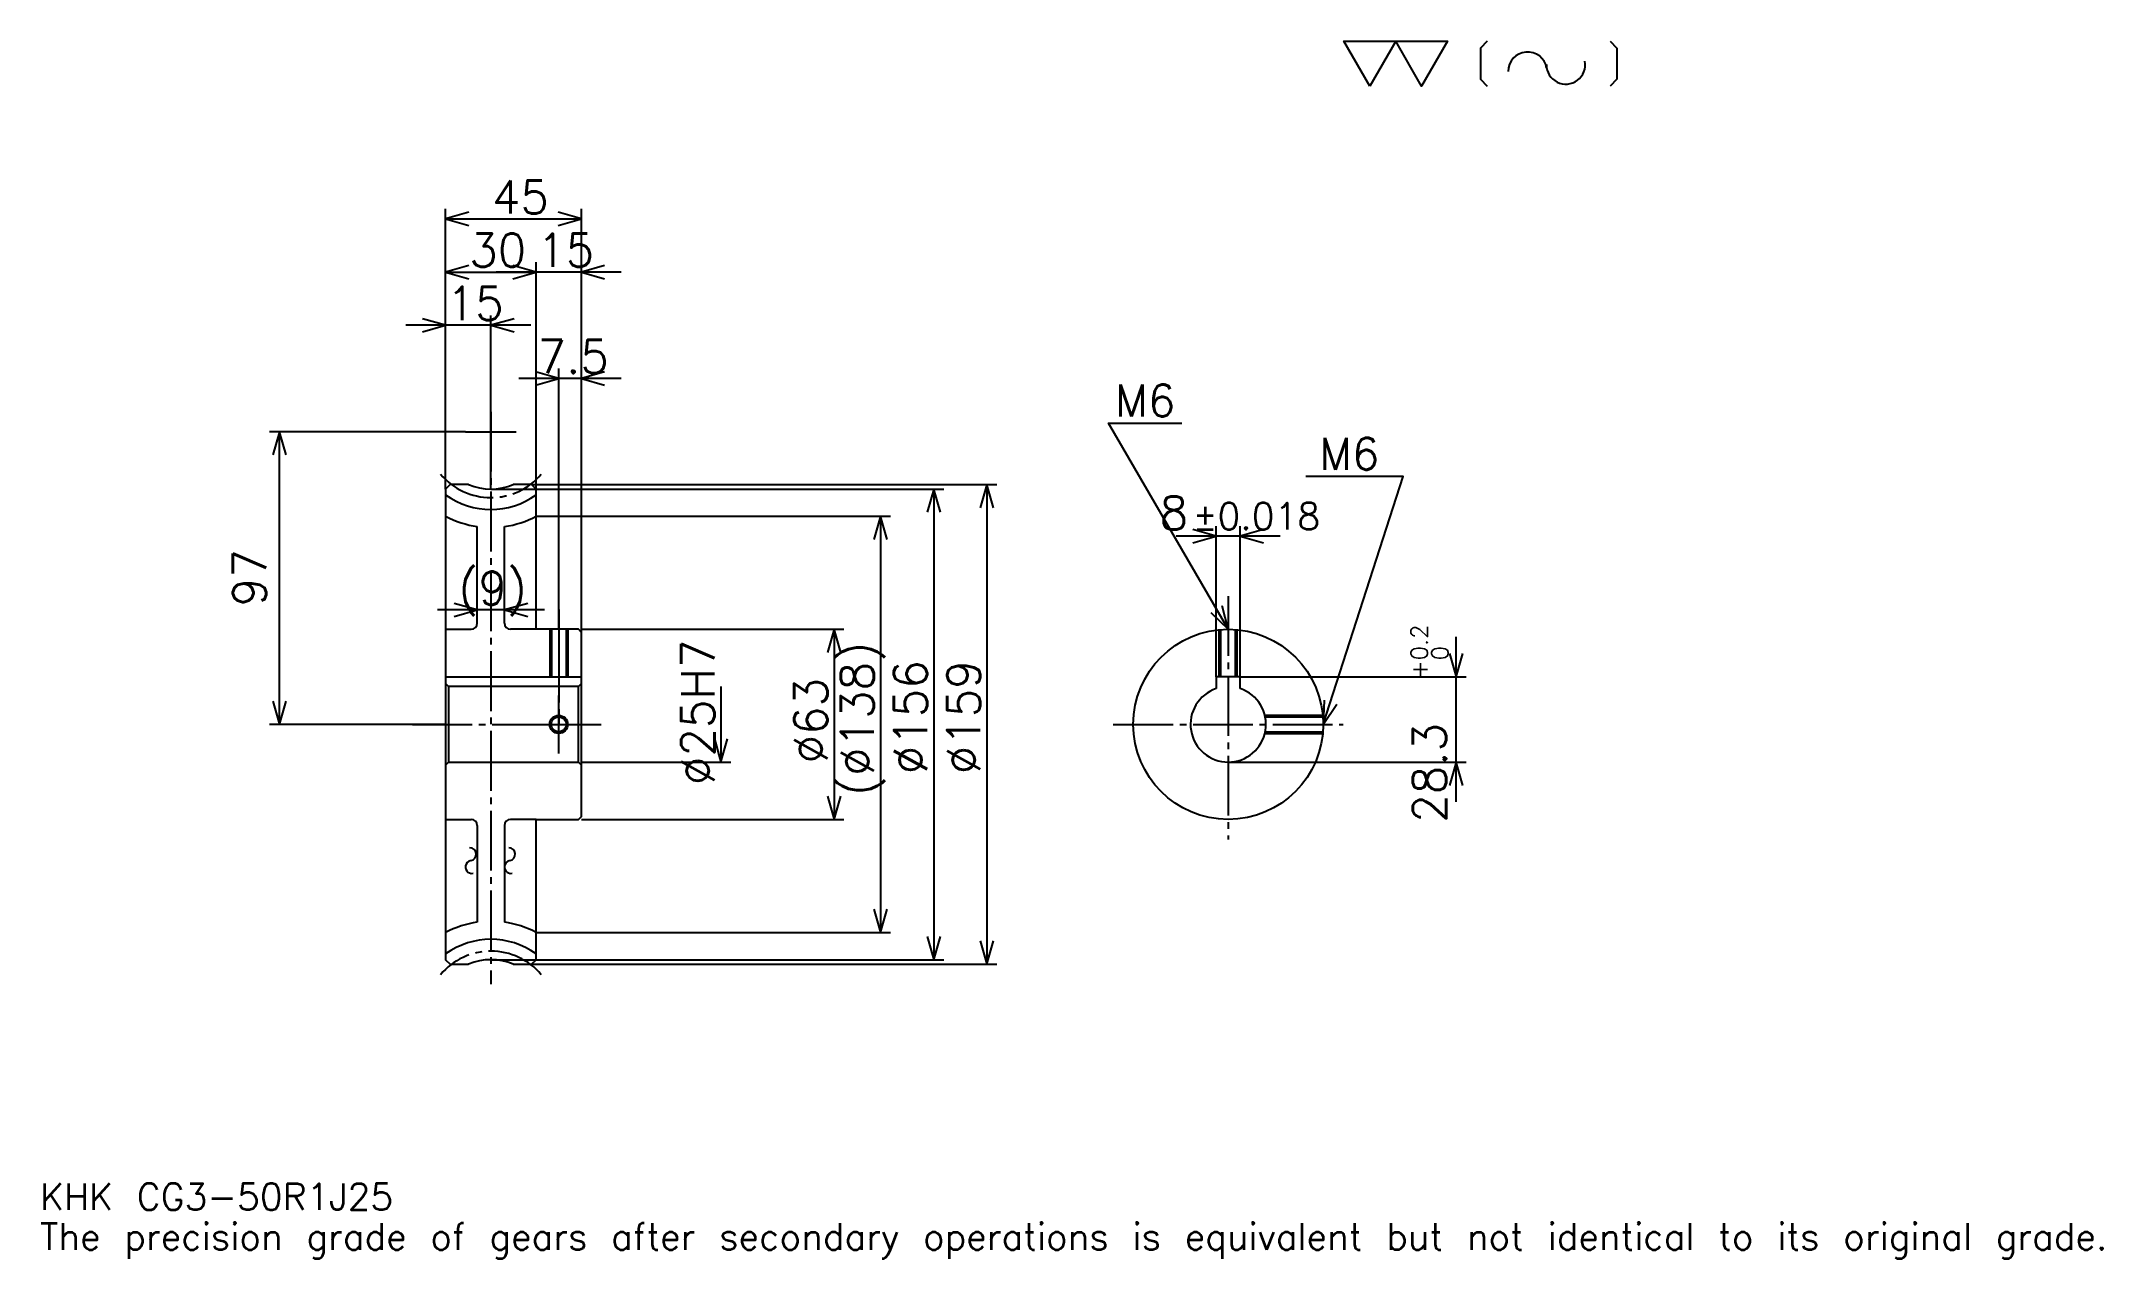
# Model space of a CAD drawing. Extents: x 22 to 706, y 8 to 412.
import ezdxf

# ---------------------------------------------------------------- set-up
doc = ezdxf.new("R2010")
doc.units = 0
doc.linetypes.add('DASHDOT', pattern=[26.448981, 19.836735, -2.204082, 2.204082, -2.204082])
doc.layers.get('0').update_dxf_attribs({"linetype": 'CONTINUOUS'})
doc.layers.add('DASHDOT', color=6, linetype='DASHDOT')
doc.styles.add('KANJI', font='TXT', dxfattribs={"bigfont": 'BIGFONT'})

msp = doc.modelspace()

# ---------------------------------------------------------------- linework, layer by layer
at = {"color": 5}
for p, q in [((156.489807, 264.709198), (156.489807, 356.045929)), ((201.489807, 264.709198), (201.489807, 356.045929)), ((156.489807, 352.739807), (201.489807, 352.739807)), ((156.489807, 335.107178), (186.489807, 335.107178)), ((214.714294, 335.107178), (173.26532, 335.107178)), ((186.489807, 264.709198), (186.489807, 338.413269)), ((184.714294, 317.474487), (143.26532, 317.474487)), ((156.489807, 264.709198), (156.489807, 320.78064)), ((171.489807, 282.209198), (171.489807, 320.78064)), ((193.989807, 264.709198), (193.989807, 303.14798)), ((214.714294, 299.841858), (180.76532, 299.841858)), ((163.102051, 282.209198), (98.08165, 282.209198)), ((101.387772, 185.209198), (101.387772, 282.209198)), ((171.489807, 263.209198), (171.489807, 282.209198)), ((156.489807, 263.209198), (156.489807, 264.709198)), ((171.489807, 263.209198), (201.489807, 263.209198)), ((184.989807, 264.709198), (201.489807, 264.709198)), ((186.489807, 263.209198), (186.489807, 264.709198)), ((193.989807, 216.709198), (193.989807, 264.709198)), ((193.989807, 216.709198), (193.989807, 264.709198)), ((201.489807, 264.709198), (339.244904, 264.709198)), ((201.489807, 215.709198), (201.489807, 264.709198)), ((201.489807, 263.209198), (321.612244, 263.209198)), ((318.306152, 263.209198), (318.306152, 107.209198)), ((335.938782, 264.709198), (335.938782, 105.709198)), ((186.489807, 254.209198), (201.489807, 254.209198)), ((201.489807, 254.209198), (303.979614, 254.209198)), ((300.673462, 254.209198), (300.673462, 116.209198)), ((433.153076, 247.566345), (398.704102, 247.566345)), ((411.928589, 201.009201), (411.928589, 250.872467)), ((419.928589, 201.009201), (419.928589, 250.872467)), ((189.214294, 223.117371), (153.76532, 223.117371)), ((201.489807, 216.709198), (288.551025, 216.709198)), ((285.244904, 216.709198), (285.244904, 153.709198)), ((491.510223, 159.484711), (491.510223, 214.233688)), ((419.928589, 201.009201), (494.816345, 201.009201)), ((247.775513, 197.709198), (247.775513, 172.709198)), ((156.489807, 185.209198), (98.08165, 185.209198)), ((201.489807, 172.709198), (251.081635, 172.709198)), ((415.928589, 172.709198), (494.816345, 172.709198)), ((201.489807, 153.709198), (288.551025, 153.709198)), ((186.489807, 116.209198), (201.489807, 116.209198)), ((201.489807, 116.209198), (303.979614, 116.209198)), ((171.489807, 107.209198), (201.489807, 107.209198)), ((184.989807, 105.709198), (201.489807, 105.709198)), ((201.489807, 107.209198), (321.612244, 107.209198)), ((201.489807, 105.709198), (339.244904, 105.709198))]:
    msp.add_line(p, q, dxfattribs=at)
at = {"color": 4}
for p, q in [((166.989807, 218.709198), (166.989807, 250.769623)), ((175.989807, 218.709198), (175.989807, 250.769623)), ((186.489807, 216.709198), (177.989807, 216.709198)), ((156.489807, 201.009201), (201.489807, 201.009201)), ((201.489807, 198.709198), (200.489807, 197.709198)), ((156.489807, 171.709198), (157.489807, 172.709198)), ((201.489807, 171.709198), (200.489807, 172.709198)), ((166.989807, 151.709198), (166.989807, 119.648781)), ((175.989807, 151.709198), (175.989807, 119.648781)), ((186.489807, 153.709198), (177.989807, 153.709198))]:
    msp.add_line(p, q, dxfattribs=at)
at = {"color": 7}
for points in [[(462.857147, 396.73468), (454.26123, 411.634277), (488.644897, 411.634277), (480.048981, 396.73468), (471.453064, 411.634277), (462.857147, 396.73468)], [(501.825317, 411.634277), (499.533081, 409.342041), (499.533081, 399.026917), (501.825317, 396.73468)], [(542.512634, 411.634277), (544.804932, 409.342041), (544.804932, 399.026917), (542.512634, 396.73468)]]:
    msp.add_lwpolyline(points, dxfattribs=at)
at = {"color": 5}
for points in [[(164.204086, 354.943909), (156.489807, 352.739807), (164.204086, 350.535706)], [(193.775513, 350.535706), (201.489807, 352.739807), (193.775513, 354.943909)], [(164.204086, 337.311249), (156.489807, 335.107178), (164.204086, 332.903076)], [(178.775513, 332.903076), (186.489807, 335.107178), (178.775513, 337.311249)], [(178.775513, 332.903076), (186.489807, 335.107178), (178.775513, 337.311249)], [(209.204102, 337.311249), (201.489807, 335.107178), (209.204102, 332.903076)], [(148.775528, 315.270416), (156.489807, 317.474487), (148.775528, 319.678589)], [(179.204102, 319.678589), (171.489807, 317.474487), (179.204102, 315.270416)], [(186.275513, 297.637756), (193.989807, 299.841858), (186.275513, 302.045929)], [(209.204102, 302.045929), (201.489807, 299.841858), (209.204102, 297.637756)], [(103.59185, 274.494904), (101.387772, 282.209198), (99.183685, 274.494904)], [(415.928589, 216.709198), (376.255127, 285.035736), (400.5, 285.035736)], [(447.428589, 185.209198), (473.877563, 267.403076), (441.697968, 267.403076)], [(320.510223, 255.494904), (318.306152, 263.209198), (316.102051, 255.494904)], [(338.142883, 256.994904), (335.938782, 264.709198), (333.73468, 256.994904)], [(302.877563, 246.494904), (300.673462, 254.209198), (298.469391, 246.494904)], [(404.214294, 245.362259), (411.928589, 247.566345), (404.214294, 249.770416)], [(427.642883, 249.770416), (419.928589, 247.566345), (427.642883, 245.362259)], [(159.275528, 220.913284), (166.989807, 223.117371), (159.275528, 225.321442)], [(183.704102, 225.321442), (175.989807, 223.117371), (183.704102, 220.913284)], [(410.148926, 222.273682), (415.928589, 216.709198), (413.961029, 224.487183)], [(287.448975, 208.994904), (285.244904, 216.709198), (283.040833, 208.994904)], [(489.306152, 208.72348), (491.510223, 201.009201), (493.714294, 208.72348)], [(99.183685, 192.923477), (101.387772, 185.209198), (103.59185, 192.923477)], [(447.693481, 193.227798), (447.428589, 185.209198), (451.88974, 191.877502)], [(245.571442, 180.423477), (247.775513, 172.709198), (249.979599, 180.423477)], [(493.714294, 164.994919), (491.510223, 172.709198), (489.306152, 164.994919)], [(283.040833, 161.423492), (285.244904, 153.709198), (287.448975, 161.423492)], [(298.469391, 123.923485), (300.673462, 116.209198), (302.877563, 123.923485)], [(316.102051, 114.923485), (318.306152, 107.209198), (320.510223, 114.923485)], [(333.73468, 113.423485), (335.938782, 105.709198), (338.142883, 113.423485)]]:
    msp.add_lwpolyline(points, dxfattribs=at)
at = {"color": 4}
for points in [[(164.090485, 264.709198), (157.989807, 264.709198), (156.489807, 263.209198), (156.489807, 171.709198)], [(178.88913, 105.709198), (184.989807, 105.709198), (186.489807, 107.209198), (186.489807, 153.709198), (200.489807, 153.709198), (201.489807, 154.709198), (201.489807, 215.709198), (200.489807, 216.709198), (186.489807, 216.709198), (186.489807, 263.209198), (184.989807, 264.709198), (178.88913, 264.709198)], [(156.489807, 216.709198), (164.989807, 216.709198)], [(190.989807, 216.709198), (190.989807, 201.009201)], [(191.529816, 216.709198), (191.529816, 201.009201)], [(196.449799, 216.709198), (196.449799, 201.009201)], [(196.989807, 216.709198), (196.989807, 201.009201)], [(412.928589, 201.009201), (412.928589, 216.56601)], [(413.468597, 201.009201), (413.468597, 216.612991)], [(418.38858, 201.009201), (418.38858, 216.612991)], [(418.928589, 201.009201), (418.928589, 216.56601)], [(156.489807, 198.709198), (157.489807, 197.709198), (157.489807, 172.709198), (200.489807, 172.709198), (200.489807, 197.709198), (157.489807, 197.709198)], [(419.928589, 197.05191), (419.928589, 201.009201), (411.928589, 201.009201), (411.928589, 197.05191)], [(428.063263, 188.209198), (447.2854, 188.209198)], [(428.184143, 187.669205), (447.332397, 187.669205)], [(428.063263, 182.209198), (447.2854, 182.209198)], [(428.184143, 182.749191), (447.332397, 182.749191)], [(156.489807, 171.709198), (156.489807, 107.209198), (157.989807, 105.709198), (164.090485, 105.709198)], [(156.489807, 153.709198), (164.989807, 153.709198)]]:
    msp.add_lwpolyline(points, dxfattribs=at)
for centre, radius in [((415.928589, 185.209198), 31.5), ((193.989807, 185.209198), 2.46)]:
    msp.add_circle(centre, radius, dxfattribs=at)
at = {"color": 7}
msp.add_circle((193.989807, 185.209198), 3, dxfattribs=at)
for centre, radius, start, end in [((515.148987, 401.632324), 6.446939, 10, 180), ((527.846985, 403.871338), 6.446939, 180, 10), ((164.445618, 142.185211), 2.14898, 280, 90), ((177.412964, 142.185211), 2.14898, 280, 90), ((165.191956, 137.952545), 2.14898, 90, 280), ((178.159302, 137.952545), 2.14898, 90, 280)]:
    msp.add_arc(centre, radius, start, end, dxfattribs=at)
at = {"color": 4}
for centre, radius, start, end in [((171.489807, 282.209198), 25.75, 234.371711636, 305.628288364), ((171.489807, 282.209198), 19, 247.080457927, 292.919542073), ((171.489807, 282.209198), 31.76, 241.821409992, 261.85448381), ((171.489807, 282.209198), 31.76, 278.14551619, 298.178590008), ((164.989807, 218.709198), 2, 270, 0), ((177.989807, 218.709198), 2, 180, 270), ((177.989807, 218.709198), 2, 180, 270), ((415.928589, 185.209198), 12.5, 108.662925185, 71.337074815), ((164.989807, 151.709198), 2, 0, 90), ((177.989807, 151.709198), 2, 90, 180), ((177.989807, 151.709198), 2, 90, 180), ((171.489807, 88.209198), 31.76, 98.14551619, 118.178590008), ((171.489807, 88.209198), 31.76, 61.821409992, 81.85448381), ((171.489807, 88.209198), 25.75, 54.371711636, 125.628288364), ((171.489807, 88.209198), 19, 67.080457927, 112.919542073)]:
    msp.add_arc(centre, radius, start, end, dxfattribs=at)
at = {"layer": 'DASHDOT', "color": 7}
for p, q in [((171.489807, 288.821442), (171.489807, 99.096954)), ((163.102051, 282.209198), (179.877563, 282.209198)), ((415.928589, 227.729614), (415.928589, 147.096954)), ((193.989807, 216.709198), (193.989807, 185.209198)), ((145.469391, 185.209198), (208.102051, 185.209198)), ((377.816345, 185.209198), (454.040833, 185.209198))]:
    msp.add_line(p, q, dxfattribs=at)
for points in [[(193.989807, 223.321442), (193.989807, 194.396957)], [(193.989807, 175.596954), (193.989807, 194.821442)], [(184.377563, 185.209198), (203.602051, 185.209198)]]:
    msp.add_lwpolyline(points, dxfattribs=at)
for centre, start, end in [((171.489807, 282.209198), 219.999998481, 320.000001519), ((171.489807, 88.209198), 39.999998481, 140.000001519)]:
    msp.add_arc(centre, 21.825, start, end, dxfattribs=at)

# ---------------------------------------------------------------- texts
at = {"color": 7, "style": 'KANJI'}
for s, height, p in [('45', 11.020408, (171.826538, 354.503052)), ('30', 11.020408, (164.326538, 336.870422)), ('15', 11.020408, (186.826538, 336.870422)), ('15', 11.020408, (156.826538, 319.237762)), ('7.5', 11.020408, (186.994904, 301.605103)), ('M6', 10.579592, (378.459198, 287.239807)), ('M6', 10.579592, (446.10614, 269.607147)), ('8', 11.020408, (393.180298, 249.770416)), ('%%p0.018', 8.816327, (404.089142, 249.770416)), ('(9)', 11.020408, (160.744904, 224.88063)), ('KHK CG3-50R1J25', 8.816327, (22.040817, 24.244898)), ('The precision grade of gears after secondary operations is equivalent but not identical to its original grade.', 8.816327, (22.040817, 11.020409))]:
    msp.add_text(s, height=height, dxfattribs=at).set_placement(p)
for s, height, p in [('97', 11.020408, (96.979599, 224.341858)), ('0.2', 5.510204, (482.032684, 206.47818)), ('%%c25H7', 11.020408, (245.571442, 165.096954)), ('(%%c138)', 11.020408, (298.469391, 161.51532)), ('%%c156', 11.020408, (316.102051, 168.678589)), ('+', 5.510204, (482.032684, 200.306763)), ('0', 5.510204, (488.865326, 206.47818)), ('%%c63', 11.020408, (283.040833, 172.260223)), ('%%c159', 11.020408, (333.73468, 168.678589)), ('28.3', 11.020408, (488.204102, 152.606064))]:
    msp.add_text(s, height=height, rotation=90, dxfattribs=at).set_placement(p)

doc.saveas('drawing.dxf')
